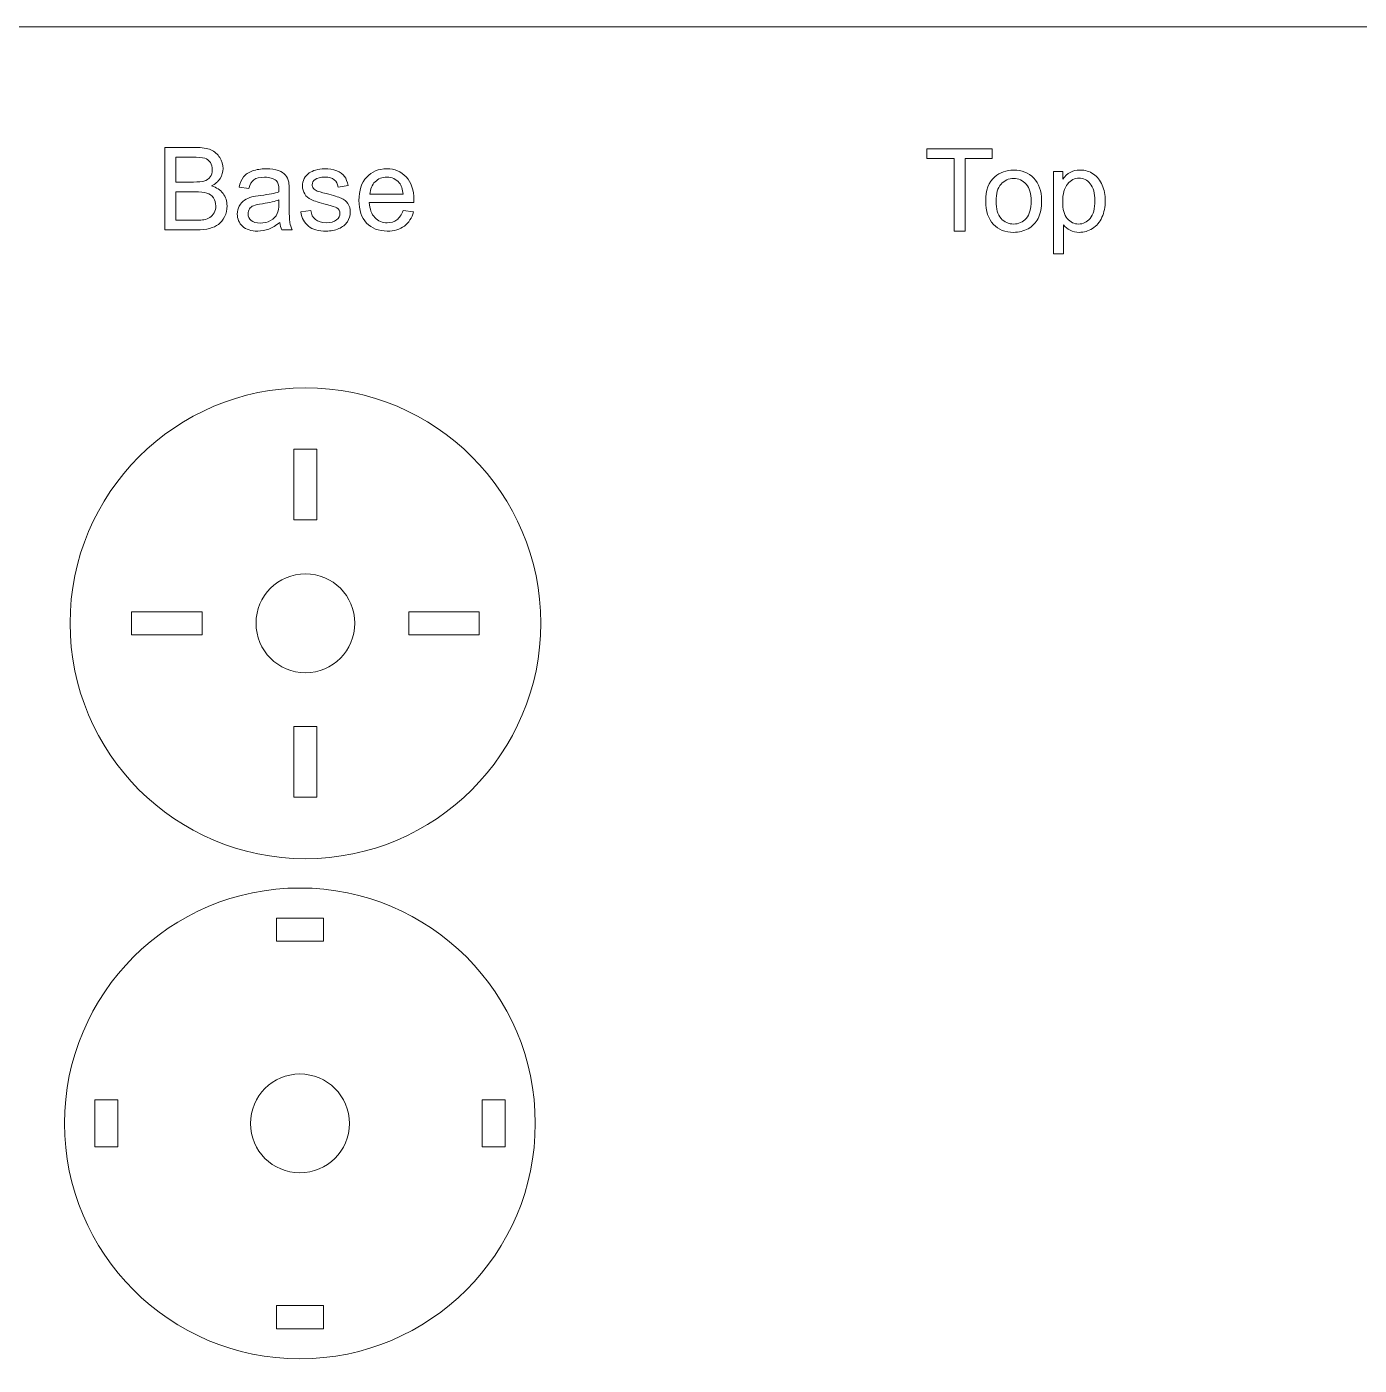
# Model space of a CAD drawing. Header units: millimetres. Extents: x -287 to 263, y -684 to 226.
# Drawn here: x -103 to 63.4, y -480 to -312.9 of the extents above; entities that cross this region are included whole.
import ezdxf

# ---------------------------------------------------------------- set-up
doc = ezdxf.new("R2010")
doc.units = ezdxf.units.MM
doc.header["$MEASUREMENT"] = 0
doc.layers.add('Layer 1', color=7, linetype='Continuous')

msp = doc.modelspace()

# ---------------------------------------------------------------- linework, layer by layer
at = {"layer": 'Layer 1', "lineweight": 9}
for points, knots in [([(-269.4627, -312.8832), (-269.4627, -312.8832), (87.7603, -312.8832), (87.7603, -312.8832), (87.7603, -312.8832), (87.7603, -312.8832), (87.7603, -561.3221), (87.7603, -561.3221), (87.7603, -561.3221), (87.7603, -561.3221), (-269.4627, -561.3221), (-269.4627, -561.3221), (-269.4627, -561.3221), (-269.4627, -561.3221), (-269.4627, -312.8832), (-269.4627, -312.8832)], [0, 0, 0, 0, 0.2, 0.2, 0.2, 0.2, 0.4, 0.4, 0.4, 0.4, 0.6, 0.6, 0.6, 0.6, 1, 1, 1, 1]), ([(-85.7808, -338.2403), (-85.7808, -338.2403), (-85.7808, -327.9489), (-85.7808, -327.9489), (-85.7808, -327.9489), (-85.7808, -327.9489), (-81.9192, -327.9489), (-81.9192, -327.9489), (-81.9192, -327.9489), (-81.1334, -327.9489), (-80.5034, -328.0519), (-80.0266, -328.2603), (-80.0266, -328.2603), (-79.5523, -328.4687), (-79.181, -328.7897), (-78.9127, -329.2233), (-78.9127, -329.2233), (-78.642, -329.6545), (-78.5078, -330.1073), (-78.5078, -330.5816), (-78.5078, -330.5816), (-78.5078, -331.02), (-78.6276, -331.4344), (-78.8648, -331.8225), (-78.8648, -331.8225), (-79.1019, -332.2106), (-79.4613, -332.5244), (-79.9428, -332.764), (-79.9428, -332.764), (-79.3199, -332.9461), (-78.8408, -333.2575), (-78.5078, -333.6983), (-78.5078, -333.6983), (-78.1725, -334.1367), (-78.0048, -334.6565), (-78.0048, -335.2554), (-78.0048, -335.2554), (-78.0048, -335.7393), (-78.1078, -336.1873), (-78.3114, -336.6017), (-78.3114, -336.6017), (-78.515, -337.0162), (-78.7666, -337.3348), (-79.066, -337.56), (-79.066, -337.56), (-79.3655, -337.7827), (-79.7416, -337.9528), (-80.1919, -338.0678), (-80.1919, -338.0678), (-80.6447, -338.1828), (-81.1981, -338.2403), (-81.8545, -338.2403), (-81.8545, -338.2403), (-81.8545, -338.2403), (-85.7808, -338.2403), (-85.7808, -338.2403)], [0, 0, 0, 0, 0.06666667, 0.06666667, 0.06666667, 0.06666667, 0.13333333, 0.13333333, 0.13333333, 0.13333333, 0.2, 0.2, 0.2, 0.2, 0.26666667, 0.26666667, 0.26666667, 0.26666667, 0.33333333, 0.33333333, 0.33333333, 0.33333333, 0.4, 0.4, 0.4, 0.4, 0.46666667, 0.46666667, 0.46666667, 0.46666667, 0.53333333, 0.53333333, 0.53333333, 0.53333333, 0.6, 0.6, 0.6, 0.6, 0.66666667, 0.66666667, 0.66666667, 0.66666667, 0.73333333, 0.73333333, 0.73333333, 0.73333333, 0.8, 0.8, 0.8, 0.8, 0.86666667, 0.86666667, 0.86666667, 0.86666667, 1, 1, 1, 1]), ([(-84.4154, -332.2753), (-84.4154, -332.2753), (-82.1899, -332.2753), (-82.1899, -332.2753), (-82.1899, -332.2753), (-81.5862, -332.2753), (-81.1526, -332.2346), (-80.8914, -332.1555), (-80.8914, -332.1555), (-80.5441, -332.0525), (-80.283, -331.88), (-80.1081, -331.6405), (-80.1081, -331.6405), (-79.9332, -331.4009), (-79.8446, -331.1015), (-79.8446, -330.7397), (-79.8446, -330.7397), (-79.8446, -330.3972), (-79.926, -330.0953), (-80.0913, -329.8366), (-80.0913, -329.8366), (-80.2542, -329.5755), (-80.489, -329.3958), (-80.7932, -329.3), (-80.7932, -329.3), (-81.0975, -329.2042), (-81.6197, -329.1562), (-82.3575, -329.1562), (-82.3575, -329.1562), (-82.3575, -329.1562), (-84.4154, -329.1562), (-84.4154, -329.1562), (-84.4154, -329.1562), (-84.4154, -329.1562), (-84.4154, -332.2753), (-84.4154, -332.2753)], [0, 0, 0, 0, 0.1, 0.1, 0.1, 0.1, 0.2, 0.2, 0.2, 0.2, 0.3, 0.3, 0.3, 0.3, 0.4, 0.4, 0.4, 0.4, 0.5, 0.5, 0.5, 0.5, 0.6, 0.6, 0.6, 0.6, 0.7, 0.7, 0.7, 0.7, 0.8, 0.8, 0.8, 0.8, 1, 1, 1, 1]), ([(12.8154, -338.3984), (12.8154, -338.3984), (12.8154, -329.3143), (12.8154, -329.3143), (12.8154, -329.3143), (12.8154, -329.3143), (9.4233, -329.3143), (9.4233, -329.3143), (9.4233, -329.3143), (9.4233, -329.3143), (9.4233, -328.107), (9.4233, -328.107), (9.4233, -328.107), (9.4233, -328.107), (17.5731, -328.107), (17.5731, -328.107), (17.5731, -328.107), (17.5731, -328.107), (17.5731, -329.3143), (17.5731, -329.3143), (17.5731, -329.3143), (17.5731, -329.3143), (14.1809, -329.3143), (14.1809, -329.3143), (14.1809, -329.3143), (14.1809, -329.3143), (14.1809, -338.3984), (14.1809, -338.3984), (14.1809, -338.3984), (14.1809, -338.3984), (12.8154, -338.3984), (12.8154, -338.3984)], [0, 0, 0, 0, 0.11111111, 0.11111111, 0.11111111, 0.11111111, 0.22222222, 0.22222222, 0.22222222, 0.22222222, 0.33333333, 0.33333333, 0.33333333, 0.33333333, 0.44444444, 0.44444444, 0.44444444, 0.44444444, 0.55555556, 0.55555556, 0.55555556, 0.55555556, 0.66666667, 0.66666667, 0.66666667, 0.66666667, 0.77777778, 0.77777778, 0.77777778, 0.77777778, 1, 1, 1, 1]), ([(-71.4217, -337.306), (-71.8913, -337.7061), (-72.344, -337.9864), (-72.7776, -338.1517), (-72.7776, -338.1517), (-73.2112, -338.317), (-73.676, -338.3984), (-74.1743, -338.3984), (-74.1743, -338.3984), (-74.9935, -338.3984), (-75.6236, -338.1996), (-76.0644, -337.7995), (-76.0644, -337.7995), (-76.5052, -337.4018), (-76.7256, -336.8916), (-76.7256, -336.2711), (-76.7256, -336.2711), (-76.7256, -335.907), (-76.6417, -335.574), (-76.4764, -335.2722), (-76.4764, -335.2722), (-76.3087, -334.9703), (-76.0907, -334.7308), (-75.8224, -334.5487), (-75.8224, -334.5487), (-75.5517, -334.3666), (-75.2499, -334.2277), (-74.9121, -334.1343), (-74.9121, -334.1343), (-74.663, -334.0696), (-74.2869, -334.0073), (-73.7862, -333.945), (-73.7862, -333.945), (-72.7657, -333.8252), (-72.011, -333.6791), (-71.5295, -333.5114), (-71.5295, -333.5114), (-71.5247, -333.3389), (-71.5223, -333.2287), (-71.5223, -333.1832), (-71.5223, -333.1832), (-71.5223, -332.6706), (-71.6421, -332.3088), (-71.8817, -332.098), (-71.8817, -332.098), (-72.2051, -331.813), (-72.6866, -331.6716), (-73.3238, -331.6716), (-73.3238, -331.6716), (-73.9203, -331.6716), (-74.3611, -331.777), (-74.6438, -331.9854), (-74.6438, -331.9854), (-74.9289, -332.1938), (-75.1373, -332.5628), (-75.2738, -333.0946), (-75.2738, -333.0946), (-75.2738, -333.0946), (-76.51, -332.9221), (-76.51, -332.9221), (-76.51, -332.9221), (-76.3974, -332.3927), (-76.2129, -331.9639), (-75.9542, -331.6381), (-75.9542, -331.6381), (-75.6955, -331.3123), (-75.3217, -331.0631), (-74.833, -330.8859), (-74.833, -330.8859), (-74.3467, -330.711), (-73.779, -330.6223), (-73.137, -330.6223), (-73.137, -330.6223), (-72.4997, -330.6223), (-71.9799, -330.6966), (-71.5798, -330.8475), (-71.5798, -330.8475), (-71.1822, -330.9985), (-70.8875, -331.1853), (-70.7007, -331.4129), (-70.7007, -331.4129), (-70.5138, -331.6405), (-70.382, -331.9279), (-70.3054, -332.2753), (-70.3054, -332.2753), (-70.2647, -332.4909), (-70.2431, -332.879), (-70.2431, -333.4372), (-70.2431, -333.4372), (-70.2431, -333.4372), (-70.2431, -335.1141), (-70.2431, -335.1141), (-70.2431, -335.1141), (-70.2431, -336.2855), (-70.2168, -337.0257), (-70.1641, -337.3396), (-70.1641, -337.3396), (-70.1137, -337.6534), (-70.0083, -337.9528), (-69.855, -338.2403), (-69.855, -338.2403), (-69.855, -338.2403), (-71.1774, -338.2403), (-71.1774, -338.2403), (-71.1774, -338.2403), (-71.3043, -337.9744), (-71.3858, -337.663), (-71.4217, -337.306)], [0, 0, 0, 0, 0.03571429, 0.03571429, 0.03571429, 0.03571429, 0.07142857, 0.07142857, 0.07142857, 0.07142857, 0.10714286, 0.10714286, 0.10714286, 0.10714286, 0.14285714, 0.14285714, 0.14285714, 0.14285714, 0.17857143, 0.17857143, 0.17857143, 0.17857143, 0.21428571, 0.21428571, 0.21428571, 0.21428571, 0.25, 0.25, 0.25, 0.25, 0.28571429, 0.28571429, 0.28571429, 0.28571429, 0.32142857, 0.32142857, 0.32142857, 0.32142857, 0.35714286, 0.35714286, 0.35714286, 0.35714286, 0.39285714, 0.39285714, 0.39285714, 0.39285714, 0.42857143, 0.42857143, 0.42857143, 0.42857143, 0.46428571, 0.46428571, 0.46428571, 0.46428571, 0.5, 0.5, 0.5, 0.5, 0.53571429, 0.53571429, 0.53571429, 0.53571429, 0.57142857, 0.57142857, 0.57142857, 0.57142857, 0.60714286, 0.60714286, 0.60714286, 0.60714286, 0.64285714, 0.64285714, 0.64285714, 0.64285714, 0.67857143, 0.67857143, 0.67857143, 0.67857143, 0.71428571, 0.71428571, 0.71428571, 0.71428571, 0.75, 0.75, 0.75, 0.75, 0.78571429, 0.78571429, 0.78571429, 0.78571429, 0.82142857, 0.82142857, 0.82142857, 0.82142857, 0.85714286, 0.85714286, 0.85714286, 0.85714286, 0.89285714, 0.89285714, 0.89285714, 0.89285714, 0.92857143, 0.92857143, 0.92857143, 0.92857143, 1, 1, 1, 1]), ([(-68.8033, -336.0124), (-68.8033, -336.0124), (-67.5528, -335.8112), (-67.5528, -335.8112), (-67.5528, -335.8112), (-67.4834, -336.3119), (-67.2869, -336.6951), (-66.9659, -336.9635), (-66.9659, -336.9635), (-66.6449, -337.2294), (-66.1945, -337.3635), (-65.6196, -337.3635), (-65.6196, -337.3635), (-65.0375, -337.3635), (-64.6063, -337.2461), (-64.3236, -337.009), (-64.3236, -337.009), (-64.0433, -336.7742), (-63.902, -336.4963), (-63.902, -336.1777), (-63.902, -336.1777), (-63.902, -335.8926), (-64.0289, -335.6674), (-64.2805, -335.5045), (-64.2805, -335.5045), (-64.4577, -335.392), (-64.8889, -335.2506), (-65.5741, -335.0757), (-65.5741, -335.0757), (-66.4988, -334.8434), (-67.1384, -334.6421), (-67.4977, -334.472), (-67.4977, -334.472), (-67.8547, -334.2996), (-68.1254, -334.0648), (-68.3098, -333.763), (-68.3098, -333.763), (-68.4943, -333.4635), (-68.5877, -333.1305), (-68.5877, -332.7664), (-68.5877, -332.7664), (-68.5877, -332.4334), (-68.5111, -332.1268), (-68.3601, -331.8441), (-68.3601, -331.8441), (-68.2068, -331.5614), (-68.0008, -331.3266), (-67.7397, -331.1398), (-67.7397, -331.1398), (-67.5432, -330.9961), (-67.2749, -330.8739), (-66.9372, -330.7733), (-66.9372, -330.7733), (-66.597, -330.6727), (-66.2353, -330.6223), (-65.8472, -330.6223), (-65.8472, -330.6223), (-65.2626, -330.6223), (-64.75, -330.7062), (-64.3092, -330.8763), (-64.3092, -330.8763), (-63.866, -331.044), (-63.5402, -331.2739), (-63.3294, -331.5614), (-63.3294, -331.5614), (-63.121, -331.8513), (-62.9749, -332.237), (-62.8958, -332.7209), (-62.8958, -332.7209), (-62.8958, -332.7209), (-64.1319, -332.8934), (-64.1319, -332.8934), (-64.1319, -332.8934), (-64.187, -332.5053), (-64.3499, -332.201), (-64.6182, -331.983), (-64.6182, -331.983), (-64.8865, -331.765), (-65.265, -331.6572), (-65.7561, -331.6572), (-65.7561, -331.6572), (-66.3335, -331.6572), (-66.7479, -331.7531), (-66.9947, -331.9447), (-66.9947, -331.9447), (-67.2414, -332.1364), (-67.366, -332.3615), (-67.366, -332.6179), (-67.366, -332.6179), (-67.366, -332.7808), (-67.3157, -332.9293), (-67.2127, -333.061), (-67.2127, -333.061), (-67.1096, -333.1952), (-66.9491, -333.3078), (-66.7287, -333.3964), (-66.7287, -333.3964), (-66.6018, -333.4443), (-66.2329, -333.5521), (-65.6148, -333.7198), (-65.6148, -333.7198), (-64.7236, -333.957), (-64.1008, -334.1534), (-63.7462, -334.3044), (-63.7462, -334.3044), (-63.3917, -334.4553), (-63.1138, -334.6781), (-62.9126, -334.9655), (-62.9126, -334.9655), (-62.709, -335.2554), (-62.6083, -335.6147), (-62.6083, -336.0459), (-62.6083, -336.0459), (-62.6083, -336.4652), (-62.7305, -336.8604), (-62.9773, -337.2318), (-62.9773, -337.2318), (-63.224, -337.6031), (-63.5786, -337.8905), (-64.0409, -338.0942), (-64.0409, -338.0942), (-64.5056, -338.2978), (-65.0303, -338.3984), (-65.6148, -338.3984), (-65.6148, -338.3984), (-66.5826, -338.3984), (-67.3229, -338.1972), (-67.8307, -337.7971), (-67.8307, -337.7971), (-68.3386, -337.3947), (-68.662, -336.8006), (-68.8033, -336.0124)], [0, 0, 0, 0, 0.02941176, 0.02941176, 0.02941176, 0.02941176, 0.05882353, 0.05882353, 0.05882353, 0.05882353, 0.08823529, 0.08823529, 0.08823529, 0.08823529, 0.11764706, 0.11764706, 0.11764706, 0.11764706, 0.14705882, 0.14705882, 0.14705882, 0.14705882, 0.17647059, 0.17647059, 0.17647059, 0.17647059, 0.20588235, 0.20588235, 0.20588235, 0.20588235, 0.23529412, 0.23529412, 0.23529412, 0.23529412, 0.26470588, 0.26470588, 0.26470588, 0.26470588, 0.29411765, 0.29411765, 0.29411765, 0.29411765, 0.32352941, 0.32352941, 0.32352941, 0.32352941, 0.35294118, 0.35294118, 0.35294118, 0.35294118, 0.38235294, 0.38235294, 0.38235294, 0.38235294, 0.41176471, 0.41176471, 0.41176471, 0.41176471, 0.44117647, 0.44117647, 0.44117647, 0.44117647, 0.47058824, 0.47058824, 0.47058824, 0.47058824, 0.5, 0.5, 0.5, 0.5, 0.52941176, 0.52941176, 0.52941176, 0.52941176, 0.55882353, 0.55882353, 0.55882353, 0.55882353, 0.58823529, 0.58823529, 0.58823529, 0.58823529, 0.61764706, 0.61764706, 0.61764706, 0.61764706, 0.64705882, 0.64705882, 0.64705882, 0.64705882, 0.67647059, 0.67647059, 0.67647059, 0.67647059, 0.70588235, 0.70588235, 0.70588235, 0.70588235, 0.73529412, 0.73529412, 0.73529412, 0.73529412, 0.76470588, 0.76470588, 0.76470588, 0.76470588, 0.79411765, 0.79411765, 0.79411765, 0.79411765, 0.82352941, 0.82352941, 0.82352941, 0.82352941, 0.85294118, 0.85294118, 0.85294118, 0.85294118, 0.88235294, 0.88235294, 0.88235294, 0.88235294, 0.91176471, 0.91176471, 0.91176471, 0.91176471, 0.94117647, 0.94117647, 0.94117647, 0.94117647, 1, 1, 1, 1]), ([(-56.0253, -335.8256), (-56.0253, -335.8256), (-54.7173, -335.998), (-54.7173, -335.998), (-54.7173, -335.998), (-54.921, -336.7574), (-55.3019, -337.3491), (-55.8576, -337.7684), (-55.8576, -337.7684), (-56.4134, -338.1876), (-57.1225, -338.3984), (-57.9873, -338.3984), (-57.9873, -338.3984), (-59.0749, -338.3984), (-59.9373, -338.063), (-60.5745, -337.3923), (-60.5745, -337.3923), (-61.2118, -336.7239), (-61.5304, -335.7824), (-61.5304, -334.5727), (-61.5304, -334.5727), (-61.5304, -333.3222), (-61.2094, -332.3496), (-60.565, -331.6596), (-60.565, -331.6596), (-59.9205, -330.9673), (-59.0845, -330.6223), (-58.0568, -330.6223), (-58.0568, -330.6223), (-57.0626, -330.6223), (-56.2505, -330.9601), (-55.6205, -331.6381), (-55.6205, -331.6381), (-54.9904, -332.316), (-54.6742, -333.2695), (-54.6742, -334.4984), (-54.6742, -334.4984), (-54.6742, -334.5727), (-54.6766, -334.6853), (-54.6814, -334.8338), (-54.6814, -334.8338), (-54.6814, -334.8338), (-60.2368, -334.8338), (-60.2368, -334.8338), (-60.2368, -334.8338), (-60.1889, -335.6507), (-59.9589, -336.2783), (-59.542, -336.7119), (-59.542, -336.7119), (-59.1276, -337.1455), (-58.6078, -337.3635), (-57.9873, -337.3635), (-57.9873, -337.3635), (-57.525, -337.3635), (-57.1297, -337.2413), (-56.8039, -336.997), (-56.8039, -336.997), (-56.4757, -336.7526), (-56.217, -336.3622), (-56.0253, -335.8256)], [0, 0, 0, 0, 0.0625, 0.0625, 0.0625, 0.0625, 0.125, 0.125, 0.125, 0.125, 0.1875, 0.1875, 0.1875, 0.1875, 0.25, 0.25, 0.25, 0.25, 0.3125, 0.3125, 0.3125, 0.3125, 0.375, 0.375, 0.375, 0.375, 0.4375, 0.4375, 0.4375, 0.4375, 0.5, 0.5, 0.5, 0.5, 0.5625, 0.5625, 0.5625, 0.5625, 0.625, 0.625, 0.625, 0.625, 0.6875, 0.6875, 0.6875, 0.6875, 0.75, 0.75, 0.75, 0.75, 0.8125, 0.8125, 0.8125, 0.8125, 0.875, 0.875, 0.875, 0.875, 1, 1, 1, 1]), ([(16.7537, -334.6685), (16.7537, -333.291), (17.137, -332.2705), (17.906, -331.6069), (17.906, -331.6069), (18.5456, -331.0559), (19.329, -330.7804), (20.2513, -330.7804), (20.2513, -330.7804), (21.2742, -330.7804), (22.1126, -331.1158), (22.7642, -331.7866), (22.7642, -331.7866), (23.4134, -332.455), (23.7392, -333.382), (23.7392, -334.5631), (23.7392, -334.5631), (23.7392, -335.5213), (23.5955, -336.2735), (23.308, -336.8221), (23.308, -336.8221), (23.0206, -337.3707), (22.6013, -337.7971), (22.0504, -338.1013), (22.0504, -338.1013), (21.5018, -338.4056), (20.9005, -338.5565), (20.2513, -338.5565), (20.2513, -338.5565), (19.2068, -338.5565), (18.3636, -338.2235), (17.7191, -337.5552), (17.7191, -337.5552), (17.0747, -336.8868), (16.7537, -335.9238), (16.7537, -334.6685)], [0, 0, 0, 0, 0.1, 0.1, 0.1, 0.1, 0.2, 0.2, 0.2, 0.2, 0.3, 0.3, 0.3, 0.3, 0.4, 0.4, 0.4, 0.4, 0.5, 0.5, 0.5, 0.5, 0.6, 0.6, 0.6, 0.6, 0.7, 0.7, 0.7, 0.7, 0.8, 0.8, 0.8, 0.8, 1, 1, 1, 1]), ([(25.2222, -341.2587), (25.2222, -341.2587), (25.2222, -330.9386), (25.2222, -330.9386), (25.2222, -330.9386), (25.2222, -330.9386), (26.372, -330.9386), (26.372, -330.9386), (26.372, -330.9386), (26.372, -330.9386), (26.372, -331.9183), (26.372, -331.9183), (26.372, -331.9183), (26.6427, -331.5398), (26.9494, -331.2548), (27.2919, -331.0655), (27.2919, -331.0655), (27.6321, -330.8763), (28.0465, -330.7804), (28.5328, -330.7804), (28.5328, -330.7804), (29.1701, -330.7804), (29.7306, -330.9433), (30.2169, -331.2715), (30.2169, -331.2715), (30.7032, -331.5973), (31.0698, -332.0597), (31.3189, -332.6538), (31.3189, -332.6538), (31.5657, -333.2503), (31.6902, -333.9019), (31.6902, -334.6134), (31.6902, -334.6134), (31.6902, -335.3728), (31.5537, -336.0579), (31.2806, -336.6688), (31.2806, -336.6688), (31.0075, -337.2773), (30.6098, -337.7444), (30.0876, -338.0702), (30.0876, -338.0702), (29.5677, -338.3936), (29.0192, -338.5565), (28.4442, -338.5565), (28.4442, -338.5565), (28.0226, -338.5565), (27.6441, -338.4679), (27.3111, -338.2906), (27.3111, -338.2906), (26.9757, -338.1133), (26.7026, -337.8905), (26.487, -337.6198), (26.487, -337.6198), (26.487, -337.6198), (26.487, -341.2587), (26.487, -341.2587), (26.487, -341.2587), (26.487, -341.2587), (25.2222, -341.2587), (25.2222, -341.2587)], [0, 0, 0, 0, 0.0625, 0.0625, 0.0625, 0.0625, 0.125, 0.125, 0.125, 0.125, 0.1875, 0.1875, 0.1875, 0.1875, 0.25, 0.25, 0.25, 0.25, 0.3125, 0.3125, 0.3125, 0.3125, 0.375, 0.375, 0.375, 0.375, 0.4375, 0.4375, 0.4375, 0.4375, 0.5, 0.5, 0.5, 0.5, 0.5625, 0.5625, 0.5625, 0.5625, 0.625, 0.625, 0.625, 0.625, 0.6875, 0.6875, 0.6875, 0.6875, 0.75, 0.75, 0.75, 0.75, 0.8125, 0.8125, 0.8125, 0.8125, 0.875, 0.875, 0.875, 0.875, 1, 1, 1, 1]), ([(-60.1649, -333.7989), (-60.1649, -333.7989), (-56.011, -333.7989), (-56.011, -333.7989), (-56.011, -333.7989), (-56.0661, -333.1712), (-56.2266, -332.7017), (-56.4877, -332.3879), (-56.4877, -332.3879), (-56.8877, -331.9016), (-57.41, -331.6572), (-58.0496, -331.6572), (-58.0496, -331.6572), (-58.6293, -331.6572), (-59.1156, -331.8513), (-59.5109, -332.2394), (-59.5109, -332.2394), (-59.9038, -332.6274), (-60.1218, -333.1473), (-60.1649, -333.7989)], [0, 0, 0, 0, 0.16666667, 0.16666667, 0.16666667, 0.16666667, 0.33333333, 0.33333333, 0.33333333, 0.33333333, 0.5, 0.5, 0.5, 0.5, 0.66666667, 0.66666667, 0.66666667, 0.66666667, 1, 1, 1, 1]), ([(18.0473, -334.6709), (18.0473, -335.6243), (18.2558, -336.3382), (18.6726, -336.8101), (18.6726, -336.8101), (19.0918, -337.2845), (19.6164, -337.5216), (20.2513, -337.5216), (20.2513, -337.5216), (20.8789, -337.5216), (21.4012, -337.2845), (21.8204, -336.8077), (21.8204, -336.8077), (22.2372, -336.331), (22.4456, -335.6051), (22.4456, -334.6301), (22.4456, -334.6301), (22.4456, -333.7102), (22.2348, -333.0131), (21.8156, -332.5412), (21.8156, -332.5412), (21.3964, -332.0669), (20.8741, -331.8297), (20.2513, -331.8297), (20.2513, -331.8297), (19.6164, -331.8297), (19.0918, -332.0645), (18.6726, -332.5364), (18.6726, -332.5364), (18.2558, -333.0083), (18.0473, -333.7198), (18.0473, -334.6709)], [0, 0, 0, 0, 0.11111111, 0.11111111, 0.11111111, 0.11111111, 0.22222222, 0.22222222, 0.22222222, 0.22222222, 0.33333333, 0.33333333, 0.33333333, 0.33333333, 0.44444444, 0.44444444, 0.44444444, 0.44444444, 0.55555556, 0.55555556, 0.55555556, 0.55555556, 0.66666667, 0.66666667, 0.66666667, 0.66666667, 0.77777778, 0.77777778, 0.77777778, 0.77777778, 1, 1, 1, 1]), ([(26.372, -334.714), (26.372, -335.6698), (26.5661, -336.3765), (26.9518, -336.8341), (26.9518, -336.8341), (27.3398, -337.2916), (27.8094, -337.5216), (28.3604, -337.5216), (28.3604, -337.5216), (28.9209, -337.5216), (29.4, -337.2845), (29.7977, -336.8101), (29.7977, -336.8101), (30.1978, -336.3358), (30.3966, -335.6028), (30.3966, -334.6086), (30.3966, -334.6086), (30.3966, -333.6599), (30.2026, -332.9508), (29.8121, -332.4789), (29.8121, -332.4789), (29.4216, -332.007), (28.9569, -331.7722), (28.4155, -331.7722), (28.4155, -331.7722), (27.8789, -331.7722), (27.4045, -332.0238), (26.9925, -332.5244), (26.9925, -332.5244), (26.5781, -333.0275), (26.372, -333.7558), (26.372, -334.714)], [0, 0, 0, 0, 0.11111111, 0.11111111, 0.11111111, 0.11111111, 0.22222222, 0.22222222, 0.22222222, 0.22222222, 0.33333333, 0.33333333, 0.33333333, 0.33333333, 0.44444444, 0.44444444, 0.44444444, 0.44444444, 0.55555556, 0.55555556, 0.55555556, 0.55555556, 0.66666667, 0.66666667, 0.66666667, 0.66666667, 0.77777778, 0.77777778, 0.77777778, 0.77777778, 1, 1, 1, 1]), ([(-84.4154, -337.0329), (-84.4154, -337.0329), (-81.8521, -337.0329), (-81.8521, -337.0329), (-81.8521, -337.0329), (-81.4113, -337.0329), (-81.1023, -337.0162), (-80.9226, -336.9826), (-80.9226, -336.9826), (-80.6112, -336.9275), (-80.3477, -336.8341), (-80.1368, -336.7023), (-80.1368, -336.7023), (-79.926, -336.5706), (-79.7535, -336.3789), (-79.617, -336.1274), (-79.617, -336.1274), (-79.4805, -335.8759), (-79.4134, -335.586), (-79.4134, -335.2578), (-79.4134, -335.2578), (-79.4134, -334.8721), (-79.5116, -334.5391), (-79.7104, -334.254), (-79.7104, -334.254), (-79.9069, -333.969), (-80.18, -333.7701), (-80.5297, -333.6552), (-80.5297, -333.6552), (-80.8771, -333.5402), (-81.3801, -333.4827), (-82.0341, -333.4827), (-82.0341, -333.4827), (-82.0341, -333.4827), (-84.4154, -333.4827), (-84.4154, -333.4827), (-84.4154, -333.4827), (-84.4154, -333.4827), (-84.4154, -337.0329), (-84.4154, -337.0329)], [0, 0, 0, 0, 0.09090909, 0.09090909, 0.09090909, 0.09090909, 0.18181818, 0.18181818, 0.18181818, 0.18181818, 0.27272727, 0.27272727, 0.27272727, 0.27272727, 0.36363636, 0.36363636, 0.36363636, 0.36363636, 0.45454545, 0.45454545, 0.45454545, 0.45454545, 0.54545455, 0.54545455, 0.54545455, 0.54545455, 0.63636364, 0.63636364, 0.63636364, 0.63636364, 0.72727273, 0.72727273, 0.72727273, 0.72727273, 0.81818182, 0.81818182, 0.81818182, 0.81818182, 1, 1, 1, 1]), ([(-71.5223, -334.5032), (-71.9823, -334.69), (-72.6722, -334.8482), (-73.5921, -334.9775), (-73.5921, -334.9775), (-74.1144, -335.0518), (-74.4833, -335.1356), (-74.6989, -335.2291), (-74.6989, -335.2291), (-74.9145, -335.3225), (-75.0798, -335.459), (-75.1972, -335.6363), (-75.1972, -335.6363), (-75.3146, -335.816), (-75.3744, -336.0148), (-75.3744, -336.2352), (-75.3744, -336.2352), (-75.3744, -336.5682), (-75.2475, -336.8485), (-74.9912, -337.0713), (-74.9912, -337.0713), (-74.7348, -337.294), (-74.3611, -337.4066), (-73.87, -337.4066), (-73.87, -337.4066), (-73.3837, -337.4066), (-72.9501, -337.3012), (-72.5692, -337.088), (-72.5692, -337.088), (-72.1907, -336.8772), (-71.9104, -336.5873), (-71.7332, -336.2208), (-71.7332, -336.2208), (-71.5966, -335.9357), (-71.5295, -335.5165), (-71.5295, -334.9631), (-71.5295, -334.9631), (-71.5295, -334.9631), (-71.5223, -334.5032), (-71.5223, -334.5032)], [0, 0, 0, 0, 0.09090909, 0.09090909, 0.09090909, 0.09090909, 0.18181818, 0.18181818, 0.18181818, 0.18181818, 0.27272727, 0.27272727, 0.27272727, 0.27272727, 0.36363636, 0.36363636, 0.36363636, 0.36363636, 0.45454545, 0.45454545, 0.45454545, 0.45454545, 0.54545455, 0.54545455, 0.54545455, 0.54545455, 0.63636364, 0.63636364, 0.63636364, 0.63636364, 0.72727273, 0.72727273, 0.72727273, 0.72727273, 0.81818182, 0.81818182, 0.81818182, 0.81818182, 1, 1, 1, 1]), ([(-97.6154, -387.37), (-97.6154, -371.1322), (-84.4522, -357.969), (-68.2143, -357.969), (-68.2143, -357.969), (-51.9765, -357.969), (-38.8133, -371.1322), (-38.8133, -387.37), (-38.8133, -387.37), (-38.8133, -403.6079), (-51.9765, -416.7711), (-68.2143, -416.7711), (-68.2143, -416.7711), (-84.4522, -416.7711), (-97.6154, -403.6079), (-97.6154, -387.37)], [0, 0, 0, 0, 0.2, 0.2, 0.2, 0.2, 0.4, 0.4, 0.4, 0.4, 0.6, 0.6, 0.6, 0.6, 1, 1, 1, 1]), ([(-69.655, -374.4706), (-69.655, -374.4706), (-66.7737, -374.4706), (-66.7737, -374.4706), (-66.7737, -374.4706), (-66.7737, -374.4706), (-66.7737, -365.6504), (-66.7737, -365.6504), (-66.7737, -365.6504), (-66.7737, -365.6504), (-69.655, -365.6504), (-69.655, -365.6504), (-69.655, -365.6504), (-69.655, -365.6504), (-69.655, -374.4706), (-69.655, -374.4706)], [0, 0, 0, 0, 0.2, 0.2, 0.2, 0.2, 0.4, 0.4, 0.4, 0.4, 0.6, 0.6, 0.6, 0.6, 1, 1, 1, 1]), ([(-74.3886, -387.37), (-74.3886, -383.9601), (-71.6243, -381.1958), (-68.2143, -381.1958), (-68.2143, -381.1958), (-64.8044, -381.1958), (-62.0401, -383.9601), (-62.0401, -387.37), (-62.0401, -387.37), (-62.0401, -390.78), (-64.8044, -393.5443), (-68.2143, -393.5443), (-68.2143, -393.5443), (-71.6243, -393.5443), (-74.3886, -390.78), (-74.3886, -387.37)], [0, 0, 0, 0, 0.2, 0.2, 0.2, 0.2, 0.4, 0.4, 0.4, 0.4, 0.6, 0.6, 0.6, 0.6, 1, 1, 1, 1]), ([(-81.1138, -388.8107), (-81.1138, -388.8107), (-81.1138, -385.9294), (-81.1138, -385.9294), (-81.1138, -385.9294), (-81.1138, -385.9294), (-89.934, -385.9294), (-89.934, -385.9294), (-89.934, -385.9294), (-89.934, -385.9294), (-89.934, -388.8107), (-89.934, -388.8107), (-89.934, -388.8107), (-89.934, -388.8107), (-81.1138, -388.8107), (-81.1138, -388.8107)], [0, 0, 0, 0, 0.2, 0.2, 0.2, 0.2, 0.4, 0.4, 0.4, 0.4, 0.6, 0.6, 0.6, 0.6, 1, 1, 1, 1]), ([(-55.3149, -385.9294), (-55.3149, -385.9294), (-55.3149, -388.8107), (-55.3149, -388.8107), (-55.3149, -388.8107), (-55.3149, -388.8107), (-46.4947, -388.8107), (-46.4947, -388.8107), (-46.4947, -388.8107), (-46.4947, -388.8107), (-46.4947, -385.9294), (-46.4947, -385.9294), (-46.4947, -385.9294), (-46.4947, -385.9294), (-55.3149, -385.9294), (-55.3149, -385.9294)], [0, 0, 0, 0, 0.2, 0.2, 0.2, 0.2, 0.4, 0.4, 0.4, 0.4, 0.6, 0.6, 0.6, 0.6, 1, 1, 1, 1]), ([(-66.7737, -400.2695), (-66.7737, -400.2695), (-69.655, -400.2695), (-69.655, -400.2695), (-69.655, -400.2695), (-69.655, -400.2695), (-69.655, -409.0897), (-69.655, -409.0897), (-69.655, -409.0897), (-69.655, -409.0897), (-66.7737, -409.0897), (-66.7737, -409.0897), (-66.7737, -409.0897), (-66.7737, -409.0897), (-66.7737, -400.2695), (-66.7737, -400.2695)], [0, 0, 0, 0, 0.2, 0.2, 0.2, 0.2, 0.4, 0.4, 0.4, 0.4, 0.6, 0.6, 0.6, 0.6, 1, 1, 1, 1]), ([(-98.304, -449.8359), (-98.304, -433.598), (-85.1407, -420.4348), (-68.9029, -420.4348), (-68.9029, -420.4348), (-52.6651, -420.4348), (-39.5019, -433.5981), (-39.5019, -449.8359), (-39.5019, -449.8359), (-39.5019, -466.0738), (-52.6651, -479.237), (-68.9029, -479.237), (-68.9029, -479.237), (-85.1408, -479.237), (-98.304, -466.0737), (-98.304, -449.8359)], [0, 0, 0, 0, 0.2, 0.2, 0.2, 0.2, 0.4, 0.4, 0.4, 0.4, 0.6, 0.6, 0.6, 0.6, 1, 1, 1, 1]), ([(-71.843, -424.2039), (-71.843, -424.2039), (-65.9628, -424.2039), (-65.9628, -424.2039), (-65.9628, -424.2039), (-65.9628, -424.2039), (-65.9628, -427.0852), (-65.9628, -427.0852), (-65.9628, -427.0852), (-65.9628, -427.0852), (-71.843, -427.0852), (-71.843, -427.0852), (-71.843, -427.0852), (-71.843, -427.0852), (-71.843, -424.2039), (-71.843, -424.2039)], [0, 0, 0, 0, 0.2, 0.2, 0.2, 0.2, 0.4, 0.4, 0.4, 0.4, 0.6, 0.6, 0.6, 0.6, 1, 1, 1, 1]), ([(-75.0772, -449.8359), (-75.0772, -446.4259), (-72.3129, -443.6617), (-68.9029, -443.6617), (-68.9029, -443.6617), (-65.493, -443.6617), (-62.7287, -446.426), (-62.7287, -449.8359), (-62.7287, -449.8359), (-62.7287, -453.2459), (-65.493, -456.0101), (-68.9029, -456.0101), (-68.9029, -456.0101), (-72.3129, -456.0101), (-75.0772, -453.2458), (-75.0772, -449.8359)], [0, 0, 0, 0, 0.2, 0.2, 0.2, 0.2, 0.4, 0.4, 0.4, 0.4, 0.6, 0.6, 0.6, 0.6, 1, 1, 1, 1]), ([(-94.5349, -452.776), (-94.5349, -452.776), (-94.5349, -446.8958), (-94.5349, -446.8958), (-94.5349, -446.8958), (-94.5349, -446.8958), (-91.6536, -446.8958), (-91.6536, -446.8958), (-91.6536, -446.8958), (-91.6536, -446.8958), (-91.6536, -452.776), (-91.6536, -452.776), (-91.6536, -452.776), (-91.6536, -452.776), (-94.5349, -452.776), (-94.5349, -452.776)], [0, 0, 0, 0, 0.2, 0.2, 0.2, 0.2, 0.4, 0.4, 0.4, 0.4, 0.6, 0.6, 0.6, 0.6, 1, 1, 1, 1]), ([(-43.271, -446.8958), (-43.271, -446.8958), (-43.271, -452.776), (-43.271, -452.776), (-43.271, -452.776), (-43.271, -452.776), (-46.1523, -452.776), (-46.1523, -452.776), (-46.1523, -452.776), (-46.1523, -452.776), (-46.1523, -446.8958), (-46.1523, -446.8958), (-46.1523, -446.8958), (-46.1523, -446.8958), (-43.271, -446.8958), (-43.271, -446.8958)], [0, 0, 0, 0, 0.2, 0.2, 0.2, 0.2, 0.4, 0.4, 0.4, 0.4, 0.6, 0.6, 0.6, 0.6, 1, 1, 1, 1]), ([(-65.9628, -475.4679), (-65.9628, -475.4679), (-71.843, -475.4679), (-71.843, -475.4679), (-71.843, -475.4679), (-71.843, -475.4679), (-71.843, -472.5866), (-71.843, -472.5866), (-71.843, -472.5866), (-71.843, -472.5866), (-65.9628, -472.5866), (-65.9628, -472.5866), (-65.9628, -472.5866), (-65.9628, -472.5866), (-65.9628, -475.4679), (-65.9628, -475.4679)], [0, 0, 0, 0, 0.2, 0.2, 0.2, 0.2, 0.4, 0.4, 0.4, 0.4, 0.6, 0.6, 0.6, 0.6, 1, 1, 1, 1])]:
    msp.add_open_spline(points, degree=3, knots=knots, dxfattribs=at)

doc.saveas('drawing.dxf')
